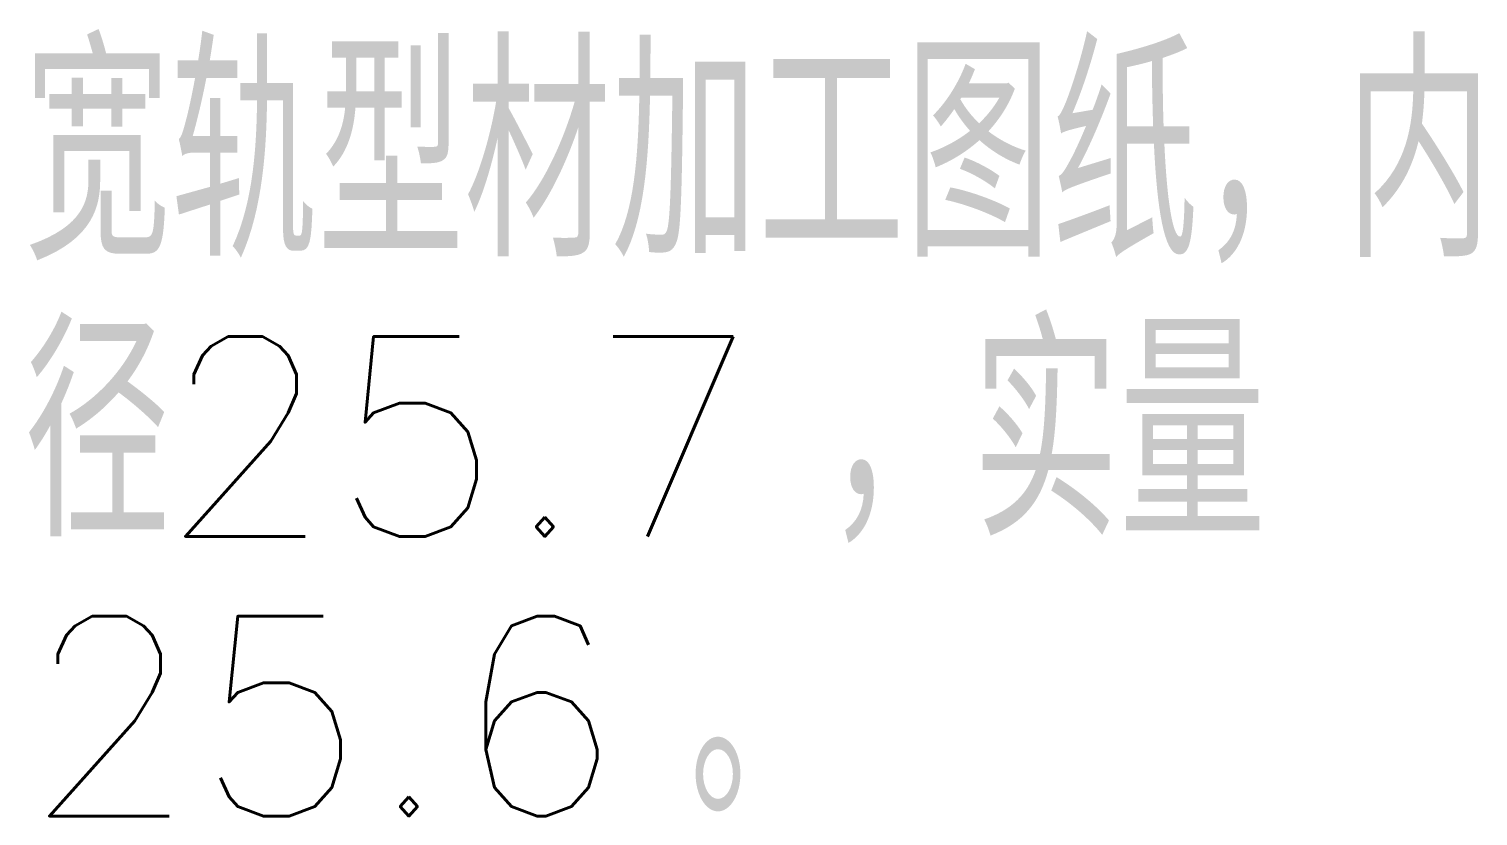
# Model space of a CAD drawing. Header units: millimetres. Extents: x 6728 to 8819, y -1283 to 914.
# Drawn here: x 8560.4 to 8778.1, y -172.1 to -53.9 of the extents above; entities that cross this region are included whole.
import ezdxf

# ---------------------------------------------------------------- set-up
doc = ezdxf.new("R2010")
doc.units = ezdxf.units.MM
doc.header["$LTSCALE"] = 1000
doc.layers.add('PUB_TEXT', color=7, linetype='Continuous')
doc.styles.add('样式 1', font='txt.shx', dxfattribs={"height": 5.5, "bigfont": 'gbcbig.shx'})

msp = doc.modelspace()

# ---------------------------------------------------------------- texts
at = {"layer": 'PUB_TEXT', "style": '样式 1'}
for s, height, p in [('宽轨型材加工图纸，内', 30.6383, (8559.655, -88.051)), ('径', 30.638, (8559.655, -130.051)), ('，实量', 30.6383, (8680.08, -130.051)), ('25.7', 30, (8580.08, -130.051)), ('25.6', 30, (8559.655, -172.051)), ('。', 30.638, (8659.655, -172.051))]:
    msp.add_text(s, height=height, dxfattribs=at).set_placement(p)

doc.saveas('drawing.dxf')
